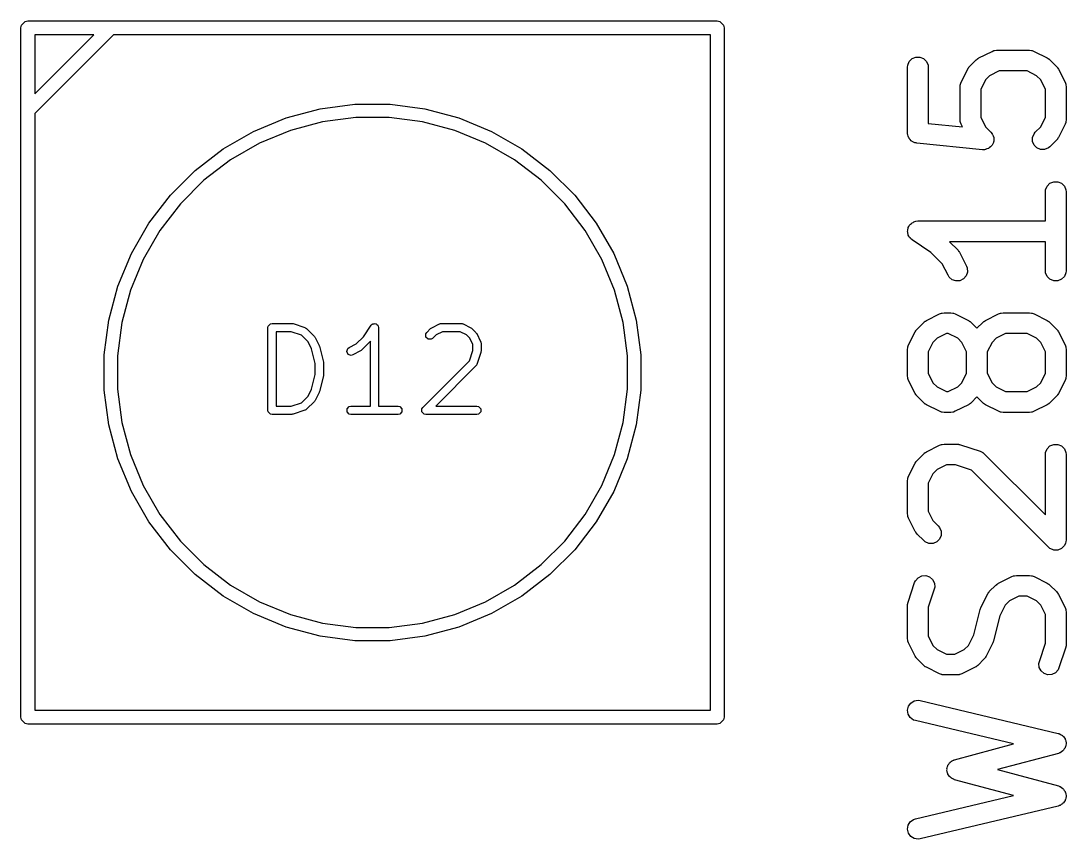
# Model space of a CAD drawing. Extents: x 4.17 to 6.89, y -6.18 to -1.34.
# Drawn here: x 6.435 to 6.7335, y -5.6451 to -5.4114 of the extents above; entities that cross this region are included whole.
import ezdxf

# ---------------------------------------------------------------- set-up
doc = ezdxf.new("R2010")
doc.units = 0
doc.header["$MEASUREMENT"] = 0
doc.layers.add('BLACK', color=7, linetype='CONTINUOUS')

msp = doc.modelspace()

# ---------------------------------------------------------------- linework, layer by layer
at = {"layer": 'BLACK', "linetype": 'CONTINUOUS'}
for p, q in [((6.43504, -5.41339), (6.43519, -5.41263)), ((6.43519, -5.41263), (6.43625, -5.41157)), ((6.43625, -5.41157), (6.43701, -5.41142)), ((6.43701, -5.41142), (6.63386, -5.41142)), ((6.63386, -5.41142), (6.63461, -5.41157)), ((6.63461, -5.41157), (6.63568, -5.41263)), ((6.63568, -5.41263), (6.63583, -5.41339)), ((6.43504, -5.61024), (6.43504, -5.41339)), ((6.46145, -5.41535), (6.43898, -5.43782)), ((6.43898, -5.41535), (6.43898, -5.43226)), ((6.43898, -5.43226), (6.45588, -5.41535)), ((6.45588, -5.41535), (6.43898, -5.41535)), ((6.63189, -5.41535), (6.46145, -5.41535)), ((6.63189, -5.60827), (6.63189, -5.41535)), ((6.63583, -5.41339), (6.63583, -5.61024)), ((6.68868, -5.42299), (6.68949, -5.42218)), ((6.68949, -5.42218), (6.69056, -5.42174)), ((6.69056, -5.42174), (6.69171, -5.42174)), ((6.69171, -5.42174), (6.69278, -5.42218)), ((6.69278, -5.42218), (6.69359, -5.42299)), ((6.70807, -5.4223), (6.70816, -5.42225)), ((6.70816, -5.42225), (6.70824, -5.42218)), ((6.70824, -5.42218), (6.70831, -5.42215)), ((6.70831, -5.42215), (6.70856, -5.42199)), ((6.70856, -5.42199), (6.71231, -5.42012)), ((6.71231, -5.42012), (6.71285, -5.41991)), ((6.71285, -5.41991), (6.71296, -5.4199)), ((6.71296, -5.4199), (6.71306, -5.41986)), ((6.71306, -5.41986), (6.71363, -5.41981)), ((6.71363, -5.41981), (6.72301, -5.41981)), ((6.72301, -5.41981), (6.72358, -5.41986)), ((6.72358, -5.41986), (6.72368, -5.4199)), ((6.72368, -5.4199), (6.72379, -5.41991)), ((6.72379, -5.41991), (6.72433, -5.42012)), ((6.72433, -5.42012), (6.72808, -5.42199)), ((6.72808, -5.42199), (6.72832, -5.42215)), ((6.72832, -5.42215), (6.7284, -5.42218)), ((6.7284, -5.42218), (6.72848, -5.42225)), ((6.72848, -5.42225), (6.72857, -5.4223)), ((6.68818, -5.42463), (6.68824, -5.42406)), ((6.68818, -5.44338), (6.68818, -5.42463)), ((6.68824, -5.42406), (6.68868, -5.42299)), ((6.69359, -5.42299), (6.69403, -5.42406)), ((6.69403, -5.42406), (6.69409, -5.42463)), ((6.69409, -5.42463), (6.69409, -5.44071)), ((6.70349, -5.42894), (6.70537, -5.42519)), ((6.70537, -5.42519), (6.70552, -5.42494)), ((6.70552, -5.42494), (6.70555, -5.42487)), ((6.70555, -5.42487), (6.70562, -5.42479)), ((6.70562, -5.42479), (6.70567, -5.4247)), ((6.70567, -5.4247), (6.70573, -5.42465)), ((6.70573, -5.42465), (6.70592, -5.42442)), ((6.70592, -5.42442), (6.70779, -5.42255)), ((6.70779, -5.42255), (6.70802, -5.42236)), ((6.70802, -5.42236), (6.70807, -5.4223)), ((6.72857, -5.4223), (6.72862, -5.42236)), ((6.72862, -5.42236), (6.72884, -5.42255)), ((6.72884, -5.42255), (6.73072, -5.42442)), ((6.73072, -5.42442), (6.7309, -5.42465)), ((6.7309, -5.42465), (6.73096, -5.4247)), ((6.73096, -5.4247), (6.73102, -5.42479)), ((6.73102, -5.42479), (6.73109, -5.42487)), ((6.73109, -5.42487), (6.73111, -5.42494)), ((6.73111, -5.42494), (6.73127, -5.42519)), ((6.73127, -5.42519), (6.73315, -5.42894)), ((6.71163, -5.42706), (6.71043, -5.42826)), ((6.71433, -5.42571), (6.71163, -5.42706)), ((6.72231, -5.42571), (6.71433, -5.42571)), ((6.72501, -5.42706), (6.72231, -5.42571)), ((6.7262, -5.42826), (6.72501, -5.42706)), ((6.70318, -5.43026), (6.70324, -5.42968)), ((6.70318, -5.43963), (6.70318, -5.43026)), ((6.70324, -5.42968), (6.70328, -5.42958)), ((6.70328, -5.42948), (6.70349, -5.42894)), ((6.70328, -5.42958), (6.70328, -5.42948)), ((6.71043, -5.42826), (6.70909, -5.43096)), ((6.70909, -5.43096), (6.70909, -5.43894)), ((6.72755, -5.43096), (6.7262, -5.42826)), ((6.72755, -5.43894), (6.72755, -5.43096)), ((6.73315, -5.42894), (6.73335, -5.42948)), ((6.73335, -5.42948), (6.73336, -5.42958)), ((6.73336, -5.42958), (6.7334, -5.42968)), ((6.7334, -5.42968), (6.73346, -5.43026)), ((6.73346, -5.43026), (6.73346, -5.43963)), ((6.51076, -5.43911), (6.52046, -5.43651)), ((6.52046, -5.43651), (6.53041, -5.4352)), ((6.53041, -5.4352), (6.54045, -5.4352)), ((6.54045, -5.4352), (6.55041, -5.43651)), ((6.55041, -5.43651), (6.56011, -5.43911)), ((6.43898, -5.43782), (6.43898, -5.60827)), ((6.50148, -5.44296), (6.51076, -5.43911)), ((6.53066, -5.43898), (6.52119, -5.44022)), ((6.54021, -5.43898), (6.53066, -5.43898)), ((6.54967, -5.44022), (6.54021, -5.43898)), ((6.56011, -5.43911), (6.56939, -5.44296)), ((6.70324, -5.44021), (6.70318, -5.43963)), ((6.70909, -5.43894), (6.71043, -5.44163)), ((6.7262, -5.44163), (6.72755, -5.43894)), ((6.73346, -5.43963), (6.7334, -5.44021)), ((6.49278, -5.44798), (6.50148, -5.44296)), ((6.51197, -5.44269), (6.50315, -5.44635)), ((6.52119, -5.44022), (6.51197, -5.44269)), ((6.5589, -5.44269), (6.54967, -5.44022)), ((6.56772, -5.44635), (6.5589, -5.44269)), ((6.56939, -5.44296), (6.57809, -5.44798)), ((6.69409, -5.44071), (6.70386, -5.44169)), ((6.70328, -5.44031), (6.70324, -5.44021)), ((6.70328, -5.44041), (6.70328, -5.44031)), ((6.70349, -5.44095), (6.70328, -5.44041)), ((6.70386, -5.44169), (6.70349, -5.44095)), ((6.71043, -5.44163), (6.71197, -5.44317)), ((6.72467, -5.44317), (6.7262, -5.44163)), ((6.73315, -5.44095), (6.73127, -5.4447)), ((6.73335, -5.44041), (6.73315, -5.44095)), ((6.73336, -5.44031), (6.73335, -5.44041)), ((6.7334, -5.44021), (6.73336, -5.44031)), ((6.6882, -5.4436), (6.68818, -5.44338)), ((6.6882, -5.44367), (6.6882, -5.4436)), ((6.68822, -5.44374), (6.6882, -5.44367)), ((6.68824, -5.44396), (6.68822, -5.44374)), ((6.6884, -5.44436), (6.68824, -5.44396)), ((6.68853, -5.44477), (6.6884, -5.44436)), ((6.68862, -5.44489), (6.68853, -5.44477)), ((6.68868, -5.44502), (6.68862, -5.44489)), ((6.68898, -5.44533), (6.68868, -5.44502)), ((6.68926, -5.44566), (6.68898, -5.44533)), ((6.68939, -5.44573), (6.68926, -5.44566)), ((6.68949, -5.44584), (6.68939, -5.44573)), ((6.68989, -5.446), (6.68949, -5.44584)), ((6.69027, -5.44621), (6.68989, -5.446)), ((6.71197, -5.44317), (6.71234, -5.44362)), ((6.71234, -5.44362), (6.71239, -5.44375)), ((6.71239, -5.44375), (6.71249, -5.44387)), ((6.71249, -5.44387), (6.71261, -5.44428)), ((6.71271, -5.44612), (6.7125, -5.4465)), ((6.71261, -5.44428), (6.71278, -5.44468)), ((6.71272, -5.44597), (6.71271, -5.44612)), ((6.71278, -5.44583), (6.71272, -5.44597)), ((6.71278, -5.44468), (6.71278, -5.44483)), ((6.71278, -5.44483), (6.71282, -5.44497)), ((6.71282, -5.44497), (6.71278, -5.4454)), ((6.71278, -5.4454), (6.71278, -5.44583)), ((6.72386, -5.44468), (6.7243, -5.44362)), ((6.72386, -5.44583), (6.72386, -5.44468)), ((6.7243, -5.4469), (6.72386, -5.44583)), ((6.7243, -5.44362), (6.72467, -5.44317)), ((6.73072, -5.44547), (6.72884, -5.44734)), ((6.7309, -5.44524), (6.73072, -5.44547)), ((6.73096, -5.44519), (6.7309, -5.44524)), ((6.73102, -5.4451), (6.73096, -5.44519)), ((6.73109, -5.44502), (6.73102, -5.4451)), ((6.73111, -5.44495), (6.73109, -5.44502)), ((6.73127, -5.4447), (6.73111, -5.44495)), ((6.48481, -5.45409), (6.49278, -5.44798)), ((6.50315, -5.44635), (6.49488, -5.45112)), ((6.57598, -5.45112), (6.56772, -5.44635)), ((6.57809, -5.44798), (6.58605, -5.45409)), ((6.69049, -5.44625), (6.69027, -5.44621)), ((6.69056, -5.44628), (6.69049, -5.44625)), ((6.69063, -5.44628), (6.69056, -5.44628)), ((6.69084, -5.44632), (6.69063, -5.44628)), ((6.70959, -5.44819), (6.69084, -5.44632)), ((6.71017, -5.4482), (6.70959, -5.44819)), ((6.71031, -5.44815), (6.71017, -5.4482)), ((6.71046, -5.44815), (6.71031, -5.44815)), ((6.71086, -5.44799), (6.71046, -5.44815)), ((6.71127, -5.44786), (6.71086, -5.44799)), ((6.71139, -5.44777), (6.71127, -5.44786)), ((6.71152, -5.44771), (6.71139, -5.44777)), ((6.71183, -5.44741), (6.71152, -5.44771)), ((6.71216, -5.44713), (6.71183, -5.44741)), ((6.71223, -5.447), (6.71216, -5.44713)), ((6.71234, -5.4469), (6.71223, -5.447)), ((6.7125, -5.4465), (6.71234, -5.4469)), ((6.72511, -5.44771), (6.7243, -5.4469)), ((6.72618, -5.44815), (6.72511, -5.44771)), ((6.72733, -5.44815), (6.72618, -5.44815)), ((6.7284, -5.44771), (6.72733, -5.44815)), ((6.72884, -5.44734), (6.7284, -5.44771)), ((6.49488, -5.45112), (6.48731, -5.45693)), ((6.58356, -5.45693), (6.57598, -5.45112)), ((6.47771, -5.46119), (6.48481, -5.45409)), ((6.58605, -5.45409), (6.59315, -5.46119)), ((6.48731, -5.45693), (6.48056, -5.46368)), ((6.59031, -5.46368), (6.58356, -5.45693)), ((6.72805, -5.45861), (6.72886, -5.4578)), ((6.72886, -5.4578), (6.72993, -5.45736)), ((6.72993, -5.45736), (6.73108, -5.45736)), ((6.73108, -5.45736), (6.73215, -5.4578)), ((6.73215, -5.4578), (6.73296, -5.45861)), ((6.72755, -5.46025), (6.72761, -5.45968)), ((6.72755, -5.46855), (6.72755, -5.46025)), ((6.72761, -5.45968), (6.72805, -5.45861)), ((6.73296, -5.45861), (6.7334, -5.45968)), ((6.7334, -5.45968), (6.73346, -5.46025)), ((6.73346, -5.46025), (6.73346, -5.48275)), ((6.4716, -5.46916), (6.47771, -5.46119)), ((6.48056, -5.46368), (6.47474, -5.47126)), ((6.59612, -5.47126), (6.59031, -5.46368)), ((6.59315, -5.46119), (6.59927, -5.46916)), ((6.46658, -5.47786), (6.4716, -5.46916)), ((6.59927, -5.46916), (6.60429, -5.47786)), ((6.68857, -5.47013), (6.68868, -5.46986)), ((6.68868, -5.46986), (6.68888, -5.46966)), ((6.68888, -5.46966), (6.68904, -5.46942)), ((6.68904, -5.46942), (6.68929, -5.46926)), ((6.68929, -5.46926), (6.68949, -5.46905)), ((6.68949, -5.46905), (6.68976, -5.46894)), ((6.68976, -5.46894), (6.69, -5.46878)), ((6.69, -5.46878), (6.69029, -5.46872)), ((6.69029, -5.46872), (6.69056, -5.46861)), ((6.69056, -5.46861), (6.69113, -5.46855)), ((6.69113, -5.46855), (6.69113, -5.46855)), ((6.69113, -5.46855), (6.69113, -5.46855)), ((6.69113, -5.46855), (6.69113, -5.46855)), ((6.69113, -5.46855), (6.72755, -5.46855)), ((6.47474, -5.47126), (6.46997, -5.47953)), ((6.6009, -5.47953), (6.59612, -5.47126)), ((6.68818, -5.47151), (6.68824, -5.47122)), ((6.68824, -5.47179), (6.68818, -5.47151)), ((6.68824, -5.47093), (6.68835, -5.47066)), ((6.68824, -5.47122), (6.68824, -5.47093)), ((6.68824, -5.47208), (6.68824, -5.47179)), ((6.68835, -5.47235), (6.68824, -5.47208)), ((6.68835, -5.47066), (6.68841, -5.47038)), ((6.68841, -5.47264), (6.68835, -5.47235)), ((6.68841, -5.47038), (6.68857, -5.47013)), ((6.68857, -5.47288), (6.68841, -5.47264)), ((6.68868, -5.47314), (6.68857, -5.47288)), ((6.68889, -5.47335), (6.68868, -5.47314)), ((6.68905, -5.47359), (6.68889, -5.47335)), ((6.68949, -5.47396), (6.68905, -5.47359)), ((6.6895, -5.47396), (6.68949, -5.47396)), ((6.68949, -5.47396), (6.68949, -5.47396)), ((6.68949, -5.47396), (6.68949, -5.47396)), ((6.69488, -5.47755), (6.6895, -5.47396)), ((6.72755, -5.47446), (6.70014, -5.47446)), ((6.70014, -5.47446), (6.7026, -5.47691)), ((6.72755, -5.48275), (6.72755, -5.47446)), ((6.46274, -5.48713), (6.46658, -5.47786)), ((6.60429, -5.47786), (6.60813, -5.48713)), ((6.69808, -5.48075), (6.69488, -5.47755)), ((6.7026, -5.47691), (6.70278, -5.47714)), ((6.70278, -5.47714), (6.70284, -5.47719)), ((6.70284, -5.47719), (6.7029, -5.47728)), ((6.7029, -5.47728), (6.70296, -5.47736)), ((6.70296, -5.47736), (6.70299, -5.47743)), ((6.70299, -5.47743), (6.70315, -5.47768)), ((6.70315, -5.47768), (6.70502, -5.48143)), ((6.46997, -5.47953), (6.46632, -5.48835)), ((6.60455, -5.48835), (6.6009, -5.47953)), ((6.69974, -5.48407), (6.69808, -5.48075)), ((6.70502, -5.48143), (6.70523, -5.48197)), ((6.70005, -5.48456), (6.69974, -5.48407)), ((6.70092, -5.48532), (6.70005, -5.48456)), ((6.70495, -5.48421), (6.70419, -5.48508)), ((6.70531, -5.48312), (6.70495, -5.48421)), ((6.70523, -5.48197), (6.70531, -5.48312)), ((6.72761, -5.48333), (6.72755, -5.48275)), ((6.72805, -5.48439), (6.72761, -5.48333)), ((6.72886, -5.48521), (6.72805, -5.48439)), ((6.73296, -5.48439), (6.73215, -5.48521)), ((6.7334, -5.48333), (6.73296, -5.48439)), ((6.73346, -5.48275), (6.7334, -5.48333)), ((6.46014, -5.49683), (6.46274, -5.48713)), ((6.60813, -5.48713), (6.61073, -5.49683)), ((6.70201, -5.48568), (6.70092, -5.48532)), ((6.70316, -5.4856), (6.70201, -5.48568)), ((6.70419, -5.48508), (6.70316, -5.4856)), ((6.72993, -5.48565), (6.72886, -5.48521)), ((6.73108, -5.48565), (6.72993, -5.48565)), ((6.73215, -5.48521), (6.73108, -5.48565)), ((6.46632, -5.48835), (6.46384, -5.49757)), ((6.60702, -5.49757), (6.60455, -5.48835)), ((6.45883, -5.50679), (6.46014, -5.49683)), ((6.61073, -5.49683), (6.61204, -5.50679)), ((6.69356, -5.49698), (6.69731, -5.49511)), ((6.69731, -5.49511), (6.69785, -5.4949)), ((6.69785, -5.4949), (6.69796, -5.49489)), ((6.69796, -5.49489), (6.69806, -5.49485)), ((6.69806, -5.49485), (6.69863, -5.4948)), ((6.69863, -5.4948), (6.70051, -5.4948)), ((6.70051, -5.4948), (6.70108, -5.49485)), ((6.70108, -5.49485), (6.70118, -5.49489)), ((6.70118, -5.49489), (6.70129, -5.4949)), ((6.70129, -5.4949), (6.70183, -5.49511)), ((6.70183, -5.49511), (6.70558, -5.49698)), ((6.71044, -5.49698), (6.71419, -5.49511)), ((6.71419, -5.49511), (6.71473, -5.4949)), ((6.71473, -5.4949), (6.71483, -5.49489)), ((6.71483, -5.49489), (6.71493, -5.49485)), ((6.71493, -5.49485), (6.71551, -5.4948)), ((6.71551, -5.4948), (6.72301, -5.4948)), ((6.72301, -5.4948), (6.72358, -5.49485)), ((6.72358, -5.49485), (6.72368, -5.49489)), ((6.72368, -5.49489), (6.72379, -5.4949)), ((6.72379, -5.4949), (6.72433, -5.49511)), ((6.72433, -5.49511), (6.72808, -5.49698)), ((6.46384, -5.49757), (6.4626, -5.50704)), ((6.50557, -5.49899), (6.50566, -5.49854)), ((6.50557, -5.52262), (6.50557, -5.49899)), ((6.50566, -5.49854), (6.5063, -5.4979)), ((6.5063, -5.4979), (6.50675, -5.49781)), ((6.50675, -5.49781), (6.51237, -5.49781)), ((6.51237, -5.49781), (6.51256, -5.49785)), ((6.51256, -5.49785), (6.51275, -5.49787)), ((6.51275, -5.49787), (6.51612, -5.499)), ((6.51612, -5.499), (6.51617, -5.49903)), ((6.51617, -5.49903), (6.5162, -5.49903)), ((6.5162, -5.49903), (6.51636, -5.49913)), ((6.51636, -5.49913), (6.51652, -5.49923)), ((6.51652, -5.49923), (6.51653, -5.49925)), ((6.51653, -5.49925), (6.51658, -5.49928)), ((6.51658, -5.49928), (6.51883, -5.50153)), ((6.53283, -5.50162), (6.53501, -5.49834)), ((6.53501, -5.49834), (6.53534, -5.49801)), ((6.53534, -5.49801), (6.53546, -5.49799)), ((6.53546, -5.49799), (6.53554, -5.4979)), ((6.53554, -5.4979), (6.53589, -5.4979)), ((6.53589, -5.4979), (6.53622, -5.49784)), ((6.53622, -5.49784), (6.53633, -5.4979)), ((6.53633, -5.4979), (6.53645, -5.4979)), ((6.53645, -5.4979), (6.53669, -5.49815)), ((6.53669, -5.49815), (6.53698, -5.49834)), ((6.53698, -5.49834), (6.537, -5.49846)), ((6.537, -5.49846), (6.53709, -5.49854)), ((6.53709, -5.49854), (6.53718, -5.49899)), ((6.53718, -5.49899), (6.53718, -5.52144)), ((6.55091, -5.50041), (6.55203, -5.49928)), ((6.55203, -5.49928), (6.55219, -5.49918)), ((6.55219, -5.49918), (6.55234, -5.49906)), ((6.55234, -5.49906), (6.55459, -5.49794)), ((6.55459, -5.49794), (6.55465, -5.49792)), ((6.55465, -5.49792), (6.55467, -5.4979)), ((6.55467, -5.4979), (6.55485, -5.49787)), ((6.55485, -5.49787), (6.55503, -5.49782)), ((6.55503, -5.49782), (6.55506, -5.49782)), ((6.55506, -5.49782), (6.55512, -5.49781)), ((6.55512, -5.49781), (6.56074, -5.49781)), ((6.56074, -5.49781), (6.5608, -5.49782)), ((6.5608, -5.49782), (6.56083, -5.49782)), ((6.56083, -5.49782), (6.56101, -5.49787)), ((6.56101, -5.49787), (6.56119, -5.4979)), ((6.56119, -5.4979), (6.56121, -5.49792)), ((6.56121, -5.49792), (6.56127, -5.49794)), ((6.56127, -5.49794), (6.56352, -5.49906)), ((6.56352, -5.49906), (6.56367, -5.49918)), ((6.56367, -5.49918), (6.56383, -5.49928)), ((6.56383, -5.49928), (6.56495, -5.50041)), ((6.60827, -5.50704), (6.60702, -5.49757)), ((6.69055, -5.49986), (6.69062, -5.49978)), ((6.69062, -5.49978), (6.69068, -5.49969)), ((6.69068, -5.49969), (6.69074, -5.49964)), ((6.69074, -5.49964), (6.69092, -5.49941)), ((6.69092, -5.49941), (6.6928, -5.49754)), ((6.6928, -5.49754), (6.69302, -5.49735)), ((6.69302, -5.49735), (6.69307, -5.49729)), ((6.69307, -5.49729), (6.69316, -5.49724)), ((6.69316, -5.49724), (6.69324, -5.49717)), ((6.69324, -5.49717), (6.69332, -5.49714)), ((6.69332, -5.49714), (6.69356, -5.49698)), ((6.70558, -5.49698), (6.70583, -5.49714)), ((6.70583, -5.49714), (6.7059, -5.49717)), ((6.7059, -5.49717), (6.70598, -5.49724)), ((6.70598, -5.49724), (6.70607, -5.49729)), ((6.70607, -5.49729), (6.70612, -5.49735)), ((6.70612, -5.49735), (6.70635, -5.49754)), ((6.70635, -5.49754), (6.70801, -5.4992)), ((6.70801, -5.4992), (6.70967, -5.49754)), ((6.70967, -5.49754), (6.7099, -5.49735)), ((6.7099, -5.49735), (6.70995, -5.49729)), ((6.70995, -5.49729), (6.71004, -5.49724)), ((6.71004, -5.49724), (6.71012, -5.49717)), ((6.71012, -5.49717), (6.71019, -5.49714)), ((6.71019, -5.49714), (6.71044, -5.49698)), ((6.72808, -5.49698), (6.72832, -5.49714)), ((6.72832, -5.49714), (6.7284, -5.49717)), ((6.7284, -5.49717), (6.72848, -5.49724)), ((6.72848, -5.49724), (6.72857, -5.49729)), ((6.72857, -5.49729), (6.72862, -5.49735)), ((6.72862, -5.49735), (6.72884, -5.49754)), ((6.72884, -5.49754), (6.73072, -5.49941)), ((6.73072, -5.49941), (6.7309, -5.49964)), ((6.7309, -5.49964), (6.73096, -5.49969)), ((6.73096, -5.49969), (6.73102, -5.49978)), ((6.73102, -5.49978), (6.73109, -5.49986)), ((6.51218, -5.50018), (6.50793, -5.50018)), ((6.50793, -5.50018), (6.50793, -5.52144)), ((6.51511, -5.50115), (6.51218, -5.50018)), ((6.51703, -5.50307), (6.51511, -5.50115)), ((6.51883, -5.50153), (6.51894, -5.50169)), ((6.51894, -5.50169), (6.51905, -5.50184)), ((6.51905, -5.50184), (6.52018, -5.50409)), ((6.5308, -5.50365), (6.53283, -5.50162)), ((6.55065, -5.50079), (6.55091, -5.50041)), ((6.55065, -5.5017), (6.55065, -5.50079)), ((6.55129, -5.50234), (6.55065, -5.5017)), ((6.5522, -5.50234), (6.55129, -5.50234)), ((6.55258, -5.50208), (6.5522, -5.50234)), ((6.55357, -5.50109), (6.55258, -5.50208)), ((6.5554, -5.50018), (6.55357, -5.50109)), ((6.56046, -5.50018), (6.5554, -5.50018)), ((6.56229, -5.50109), (6.56046, -5.50018)), ((6.56315, -5.50194), (6.56229, -5.50109)), ((6.56406, -5.50377), (6.56315, -5.50194)), ((6.56495, -5.50041), (6.56506, -5.50057)), ((6.56506, -5.50057), (6.56517, -5.50072)), ((6.56517, -5.50072), (6.5663, -5.50297)), ((6.68849, -5.50393), (6.69037, -5.50018)), ((6.69037, -5.50018), (6.69052, -5.49993)), ((6.69052, -5.49993), (6.69055, -5.49986)), ((6.69663, -5.50205), (6.69544, -5.50325)), ((6.69933, -5.5007), (6.69663, -5.50205)), ((6.69981, -5.5007), (6.69933, -5.5007)), ((6.70251, -5.50205), (6.69981, -5.5007)), ((6.70371, -5.50325), (6.70251, -5.50205)), ((6.71351, -5.50205), (6.71231, -5.50325)), ((6.7162, -5.5007), (6.71351, -5.50205)), ((6.72231, -5.5007), (6.7162, -5.5007)), ((6.72501, -5.50205), (6.72231, -5.5007)), ((6.7262, -5.50325), (6.72501, -5.50205)), ((6.73109, -5.49986), (6.73111, -5.49993)), ((6.73111, -5.49993), (6.73127, -5.50018)), ((6.73127, -5.50018), (6.73315, -5.50393)), ((6.51801, -5.50503), (6.51703, -5.50307)), ((6.51907, -5.50926), (6.51801, -5.50503)), ((6.52018, -5.50409), (6.52021, -5.50422)), ((6.52021, -5.50422), (6.52027, -5.50433)), ((6.52027, -5.50433), (6.52139, -5.50883)), ((6.52807, -5.50583), (6.52835, -5.50497)), ((6.52835, -5.50497), (6.52872, -5.50469)), ((6.52872, -5.50469), (6.5308, -5.50365)), ((6.53202, -5.50567), (6.52977, -5.5068)), ((6.53217, -5.50556), (6.53202, -5.50567)), ((6.53233, -5.50545), (6.53217, -5.50556)), ((6.53458, -5.5032), (6.53233, -5.50545)), ((6.53465, -5.50311), (6.53458, -5.5032)), ((6.53473, -5.50302), (6.53465, -5.50311)), ((6.53481, -5.50289), (6.53473, -5.50302)), ((6.53481, -5.52144), (6.53481, -5.50289)), ((6.56308, -5.50848), (6.56406, -5.50555)), ((6.56406, -5.50555), (6.56406, -5.50377)), ((6.5663, -5.50297), (6.56631, -5.50302)), ((6.56631, -5.50302), (6.56633, -5.50304)), ((6.56633, -5.50304), (6.56637, -5.50323)), ((6.56637, -5.50323), (6.56642, -5.50341)), ((6.56642, -5.50574), (6.56639, -5.50593)), ((6.56642, -5.50341), (6.56641, -5.50344)), ((6.56641, -5.50344), (6.56642, -5.50349)), ((6.56642, -5.50349), (6.56642, -5.50574)), ((6.68818, -5.50525), (6.68824, -5.50467)), ((6.68818, -5.51275), (6.68818, -5.50525)), ((6.68824, -5.50467), (6.68828, -5.50458)), ((6.68828, -5.50458), (6.68829, -5.50447)), ((6.68829, -5.50447), (6.68849, -5.50393)), ((6.69544, -5.50325), (6.69409, -5.50595)), ((6.70505, -5.50595), (6.70371, -5.50325)), ((6.71231, -5.50325), (6.71096, -5.50595)), ((6.72755, -5.50595), (6.7262, -5.50325)), ((6.73315, -5.50393), (6.73335, -5.50447)), ((6.73335, -5.50447), (6.73336, -5.50458)), ((6.73336, -5.50458), (6.7334, -5.50467)), ((6.7334, -5.50467), (6.73346, -5.50525)), ((6.73346, -5.50525), (6.73346, -5.51275)), ((6.45883, -5.50704), (6.45883, -5.50679)), ((6.45883, -5.51683), (6.45883, -5.50704)), ((6.4626, -5.50704), (6.4626, -5.51658)), ((6.52847, -5.50664), (6.52807, -5.50583)), ((6.52933, -5.50692), (6.52847, -5.50664)), ((6.52977, -5.5068), (6.52933, -5.50692)), ((6.54978, -5.52178), (6.56308, -5.50848)), ((6.56636, -5.50612), (6.56524, -5.50949)), ((6.56639, -5.50593), (6.56636, -5.50612)), ((6.60827, -5.51658), (6.60827, -5.50704)), ((6.61204, -5.50679), (6.61204, -5.51683)), ((6.69409, -5.50595), (6.69409, -5.51205)), ((6.70505, -5.51205), (6.70505, -5.50595)), ((6.71096, -5.50595), (6.71096, -5.51205)), ((6.72755, -5.51205), (6.72755, -5.50595)), ((6.51907, -5.51235), (6.51907, -5.50926)), ((6.52139, -5.50883), (6.5214, -5.50898)), ((6.5214, -5.50898), (6.52143, -5.50912)), ((6.52143, -5.50912), (6.52143, -5.51249)), ((6.56495, -5.50995), (6.55347, -5.52144)), ((6.56498, -5.5099), (6.56495, -5.50995)), ((6.56501, -5.50989), (6.56498, -5.5099)), ((6.5651, -5.50973), (6.56501, -5.50989)), ((6.56521, -5.50957), (6.5651, -5.50973)), ((6.56524, -5.50949), (6.56521, -5.50954)), ((6.56521, -5.50954), (6.56521, -5.50957)), ((6.51801, -5.51658), (6.51907, -5.51235)), ((6.52139, -5.51278), (6.52027, -5.51728)), ((6.5214, -5.51263), (6.52139, -5.51278)), ((6.52143, -5.51249), (6.5214, -5.51263)), ((6.68824, -5.51332), (6.68818, -5.51275)), ((6.68828, -5.51342), (6.68824, -5.51332)), ((6.68829, -5.51353), (6.68828, -5.51342)), ((6.68849, -5.51407), (6.68829, -5.51353)), ((6.69037, -5.51782), (6.68849, -5.51407)), ((6.69409, -5.51205), (6.69544, -5.51475)), ((6.69544, -5.51475), (6.69663, -5.51595)), ((6.70251, -5.51595), (6.70371, -5.51475)), ((6.70371, -5.51475), (6.70505, -5.51205)), ((6.71096, -5.51205), (6.71231, -5.51475)), ((6.71231, -5.51475), (6.71351, -5.51595)), ((6.72501, -5.51595), (6.7262, -5.51475)), ((6.7262, -5.51475), (6.72755, -5.51205)), ((6.73315, -5.51407), (6.73127, -5.51782)), ((6.73335, -5.51353), (6.73315, -5.51407)), ((6.73336, -5.51342), (6.73335, -5.51353)), ((6.7334, -5.51332), (6.73336, -5.51342)), ((6.73346, -5.51275), (6.7334, -5.51332)), ((6.46014, -5.52679), (6.45883, -5.51683)), ((6.4626, -5.51658), (6.46384, -5.52605)), ((6.51703, -5.51854), (6.51801, -5.51658)), ((6.52018, -5.51752), (6.51905, -5.51977)), ((6.52021, -5.5174), (6.52018, -5.51752)), ((6.52027, -5.51728), (6.52021, -5.5174)), ((6.60702, -5.52605), (6.60827, -5.51658)), ((6.61204, -5.51683), (6.61073, -5.52679)), ((6.69663, -5.51595), (6.69933, -5.51729)), ((6.69933, -5.51729), (6.69981, -5.51729)), ((6.69981, -5.51729), (6.70251, -5.51595)), ((6.71351, -5.51595), (6.7162, -5.51729)), ((6.7162, -5.51729), (6.72231, -5.51729)), ((6.72231, -5.51729), (6.72501, -5.51595)), ((6.51218, -5.52144), (6.51511, -5.52046)), ((6.51511, -5.52046), (6.51703, -5.51854)), ((6.51883, -5.52008), (6.51658, -5.52233)), ((6.51894, -5.51992), (6.51883, -5.52008)), ((6.51905, -5.51977), (6.51894, -5.51992)), ((6.69052, -5.51807), (6.69037, -5.51782)), ((6.69055, -5.51814), (6.69052, -5.51807)), ((6.69062, -5.51822), (6.69055, -5.51814)), ((6.69068, -5.51831), (6.69062, -5.51822)), ((6.69074, -5.51836), (6.69068, -5.51831)), ((6.69092, -5.51859), (6.69074, -5.51836)), ((6.6928, -5.52046), (6.69092, -5.51859)), ((6.69302, -5.52065), (6.6928, -5.52046)), ((6.69307, -5.52071), (6.69302, -5.52065)), ((6.69316, -5.52076), (6.69307, -5.52071)), ((6.70607, -5.52071), (6.70598, -5.52076)), ((6.70612, -5.52065), (6.70607, -5.52071)), ((6.70635, -5.52046), (6.70612, -5.52065)), ((6.70801, -5.5188), (6.70635, -5.52046)), ((6.70967, -5.52046), (6.70801, -5.5188)), ((6.7099, -5.52065), (6.70967, -5.52046)), ((6.70995, -5.52071), (6.7099, -5.52065)), ((6.71004, -5.52076), (6.70995, -5.52071)), ((6.72857, -5.52071), (6.72848, -5.52076)), ((6.72862, -5.52065), (6.72857, -5.52071)), ((6.72884, -5.52046), (6.72862, -5.52065)), ((6.73072, -5.51859), (6.72884, -5.52046)), ((6.7309, -5.51836), (6.73072, -5.51859)), ((6.73096, -5.51831), (6.7309, -5.51836)), ((6.73102, -5.51822), (6.73096, -5.51831)), ((6.73109, -5.51814), (6.73102, -5.51822)), ((6.73111, -5.51807), (6.73109, -5.51814)), ((6.73127, -5.51782), (6.73111, -5.51807)), ((6.50566, -5.52307), (6.50557, -5.52262)), ((6.5063, -5.52371), (6.50566, -5.52307)), ((6.50566, -5.52307), (6.50566, -5.52307)), ((6.50675, -5.5238), (6.5063, -5.52371)), ((6.50793, -5.52144), (6.51218, -5.52144)), ((6.51612, -5.52261), (6.51275, -5.52374)), ((6.51617, -5.52258), (6.51612, -5.52261)), ((6.5162, -5.52258), (6.51617, -5.52258)), ((6.51636, -5.52248), (6.5162, -5.52258)), ((6.51652, -5.52238), (6.51636, -5.52248)), ((6.51653, -5.52236), (6.51652, -5.52238)), ((6.51658, -5.52233), (6.51653, -5.52236)), ((6.52816, -5.52216), (6.52879, -5.52152)), ((6.52816, -5.52307), (6.52816, -5.52216)), ((6.52879, -5.52371), (6.52816, -5.52307)), ((6.52879, -5.52152), (6.52925, -5.52144)), ((6.52925, -5.5238), (6.52879, -5.52371)), ((6.52925, -5.52144), (6.53481, -5.52144)), ((6.53718, -5.52144), (6.54274, -5.52144)), ((6.54274, -5.52144), (6.5432, -5.52152)), ((6.5432, -5.52371), (6.54274, -5.5238)), ((6.5432, -5.52152), (6.54384, -5.52216)), ((6.54384, -5.52307), (6.5432, -5.52371)), ((6.54384, -5.52216), (6.54384, -5.52307)), ((6.54953, -5.52216), (6.54978, -5.52178)), ((6.54953, -5.52307), (6.54953, -5.52216)), ((6.54953, -5.52216), (6.54953, -5.52216)), ((6.55017, -5.52371), (6.54953, -5.52307)), ((6.55062, -5.5238), (6.55017, -5.52371)), ((6.55347, -5.52144), (6.56524, -5.52144)), ((6.56524, -5.52144), (6.56569, -5.52152)), ((6.56569, -5.52371), (6.56524, -5.5238)), ((6.56569, -5.52152), (6.56633, -5.52216)), ((6.56633, -5.52307), (6.56569, -5.52371)), ((6.56633, -5.52216), (6.56633, -5.52307)), ((6.69324, -5.52083), (6.69316, -5.52076)), ((6.69332, -5.52086), (6.69324, -5.52083)), ((6.69356, -5.52101), (6.69332, -5.52086)), ((6.69731, -5.52289), (6.69356, -5.52101)), ((6.69785, -5.5231), (6.69731, -5.52289)), ((6.69796, -5.5231), (6.69785, -5.5231)), ((6.69806, -5.52314), (6.69796, -5.5231)), ((6.69863, -5.5232), (6.69806, -5.52314)), ((6.70051, -5.5232), (6.69863, -5.5232)), ((6.70108, -5.52314), (6.70051, -5.5232)), ((6.70118, -5.5231), (6.70108, -5.52314)), ((6.70129, -5.5231), (6.70118, -5.5231)), ((6.70183, -5.52289), (6.70129, -5.5231)), ((6.70558, -5.52101), (6.70183, -5.52289)), ((6.70583, -5.52086), (6.70558, -5.52101)), ((6.7059, -5.52083), (6.70583, -5.52086)), ((6.70598, -5.52076), (6.7059, -5.52083)), ((6.71012, -5.52083), (6.71004, -5.52076)), ((6.71019, -5.52086), (6.71012, -5.52083)), ((6.71044, -5.52101), (6.71019, -5.52086)), ((6.71419, -5.52289), (6.71044, -5.52101)), ((6.71473, -5.5231), (6.71419, -5.52289)), ((6.71483, -5.5231), (6.71473, -5.5231)), ((6.71493, -5.52314), (6.71483, -5.5231)), ((6.71551, -5.5232), (6.71493, -5.52314)), ((6.72301, -5.5232), (6.71551, -5.5232)), ((6.72358, -5.52314), (6.72301, -5.5232)), ((6.72368, -5.5231), (6.72358, -5.52314)), ((6.72379, -5.5231), (6.72368, -5.5231)), ((6.72433, -5.52289), (6.72379, -5.5231)), ((6.72808, -5.52101), (6.72433, -5.52289)), ((6.72832, -5.52086), (6.72808, -5.52101)), ((6.7284, -5.52083), (6.72832, -5.52086)), ((6.72848, -5.52076), (6.7284, -5.52083)), ((6.46384, -5.52605), (6.46632, -5.53527)), ((6.51237, -5.5238), (6.50675, -5.5238)), ((6.51256, -5.52376), (6.51237, -5.5238)), ((6.51275, -5.52374), (6.51256, -5.52376)), ((6.54274, -5.5238), (6.52925, -5.5238)), ((6.56524, -5.5238), (6.55062, -5.5238)), ((6.60455, -5.53527), (6.60702, -5.52605)), ((6.46274, -5.53649), (6.46014, -5.52679)), ((6.61073, -5.52679), (6.60813, -5.53649)), ((6.69356, -5.53448), (6.69731, -5.5326)), ((6.69731, -5.5326), (6.69785, -5.5324)), ((6.69785, -5.5324), (6.69796, -5.53239)), ((6.69796, -5.53239), (6.69806, -5.53235)), ((6.69806, -5.53235), (6.69863, -5.53229)), ((6.69863, -5.53229), (6.70238, -5.53229)), ((6.70238, -5.53229), (6.70267, -5.53232)), ((6.70267, -5.53232), (6.70275, -5.53232)), ((6.70275, -5.53232), (6.70285, -5.53234)), ((6.70285, -5.53234), (6.70296, -5.53235)), ((6.70296, -5.53235), (6.70303, -5.53238)), ((6.70303, -5.53238), (6.70332, -5.53244)), ((6.70332, -5.53244), (6.70894, -5.53432)), ((6.72886, -5.53279), (6.72993, -5.53235)), ((6.72993, -5.53235), (6.73108, -5.53235)), ((6.73108, -5.53235), (6.73215, -5.53279)), ((6.46632, -5.53527), (6.46997, -5.54409)), ((6.6009, -5.54409), (6.60455, -5.53527)), ((6.69092, -5.53691), (6.6928, -5.53503)), ((6.6928, -5.53503), (6.69302, -5.53485)), ((6.69302, -5.53485), (6.69307, -5.53479)), ((6.69307, -5.53479), (6.69316, -5.53473)), ((6.69316, -5.53473), (6.69324, -5.53467)), ((6.69324, -5.53467), (6.69332, -5.53464)), ((6.69332, -5.53464), (6.69356, -5.53448)), ((6.70894, -5.53432), (6.70947, -5.53456)), ((6.70947, -5.53456), (6.70955, -5.53462)), ((6.70955, -5.53462), (6.70965, -5.53467)), ((6.70965, -5.53467), (6.7101, -5.53503)), ((6.7101, -5.53503), (6.72755, -5.55249)), ((6.72755, -5.53525), (6.72761, -5.53467)), ((6.72755, -5.55249), (6.72755, -5.53525)), ((6.72761, -5.53467), (6.72805, -5.53361)), ((6.72805, -5.53361), (6.72886, -5.53279)), ((6.73215, -5.53279), (6.73296, -5.53361)), ((6.73296, -5.53361), (6.7334, -5.53467)), ((6.7334, -5.53467), (6.73346, -5.53525)), ((6.73346, -5.53525), (6.73346, -5.55962)), ((6.46658, -5.54577), (6.46274, -5.53649)), ((6.60813, -5.53649), (6.60429, -5.54577)), ((6.68849, -5.54142), (6.69037, -5.53767)), ((6.69037, -5.53767), (6.69052, -5.53743)), ((6.69052, -5.53743), (6.69055, -5.53735)), ((6.69055, -5.53735), (6.69062, -5.53727)), ((6.69062, -5.53727), (6.69068, -5.53718)), ((6.69068, -5.53718), (6.69074, -5.53713)), ((6.69074, -5.53713), (6.69092, -5.53691)), ((6.69933, -5.5382), (6.69663, -5.53955)), ((6.7019, -5.5382), (6.69933, -5.5382)), ((6.70641, -5.5397), (6.7019, -5.5382)), ((6.68829, -5.54196), (6.68849, -5.54142)), ((6.69544, -5.54074), (6.69409, -5.54344)), ((6.69663, -5.53955), (6.69544, -5.54074)), ((6.72842, -5.56171), (6.70641, -5.5397)), ((6.46997, -5.54409), (6.47474, -5.55236)), ((6.59612, -5.55236), (6.6009, -5.54409)), ((6.68818, -5.54274), (6.68824, -5.54217)), ((6.68818, -5.55212), (6.68818, -5.54274)), ((6.68824, -5.54217), (6.68828, -5.54207)), ((6.68828, -5.54207), (6.68829, -5.54196)), ((6.69409, -5.54344), (6.69409, -5.55142)), ((6.4716, -5.55446), (6.46658, -5.54577)), ((6.60429, -5.54577), (6.59927, -5.55446)), ((6.47474, -5.55236), (6.48056, -5.55994)), ((6.59031, -5.55994), (6.59612, -5.55236)), ((6.68824, -5.55269), (6.68818, -5.55212)), ((6.68828, -5.55279), (6.68824, -5.55269)), ((6.68829, -5.5529), (6.68828, -5.55279)), ((6.68849, -5.55344), (6.68829, -5.5529)), ((6.69037, -5.55719), (6.68849, -5.55344)), ((6.69409, -5.55142), (6.69544, -5.55412)), ((6.47771, -5.56243), (6.4716, -5.55446)), ((6.59927, -5.55446), (6.59315, -5.56243)), ((6.69544, -5.55412), (6.69697, -5.55565)), ((6.69697, -5.55565), (6.69734, -5.5561)), ((6.69734, -5.5561), (6.69778, -5.55717)), ((6.69052, -5.55744), (6.69037, -5.55719)), ((6.69055, -5.55751), (6.69052, -5.55744)), ((6.69062, -5.55759), (6.69055, -5.55751)), ((6.69068, -5.55768), (6.69062, -5.55759)), ((6.69074, -5.55773), (6.69068, -5.55768)), ((6.69092, -5.55796), (6.69074, -5.55773)), ((6.6928, -5.55983), (6.69092, -5.55796)), ((6.69734, -5.55938), (6.69652, -5.5602)), ((6.69778, -5.55832), (6.69734, -5.55938)), ((6.69778, -5.55717), (6.69778, -5.55832)), ((6.48481, -5.56953), (6.47771, -5.56243)), ((6.48056, -5.55994), (6.48731, -5.56669)), ((6.58356, -5.56669), (6.59031, -5.55994)), ((6.59315, -5.56243), (6.58605, -5.56953)), ((6.69324, -5.5602), (6.6928, -5.55983)), ((6.69431, -5.56064), (6.69324, -5.5602)), ((6.69546, -5.56064), (6.69431, -5.56064)), ((6.69652, -5.5602), (6.69546, -5.56064)), ((6.72886, -5.56207), (6.72842, -5.56171)), ((6.72962, -5.56238), (6.72886, -5.56207)), ((6.72993, -5.56251), (6.72962, -5.56238)), ((6.73215, -5.56207), (6.73108, -5.56251)), ((6.73296, -5.56126), (6.73215, -5.56207)), ((6.73327, -5.56051), (6.73296, -5.56126)), ((6.7334, -5.56019), (6.73327, -5.56051)), ((6.73346, -5.55962), (6.7334, -5.56019)), ((6.73108, -5.56251), (6.72993, -5.56251)), ((6.72993, -5.56251), (6.72993, -5.56251)), ((6.48731, -5.56669), (6.49488, -5.5725)), ((6.57598, -5.5725), (6.58356, -5.56669)), ((6.49278, -5.57564), (6.48481, -5.56953)), ((6.58605, -5.56953), (6.57809, -5.57564)), ((6.69021, -5.57181), (6.69044, -5.57128)), ((6.69044, -5.57128), (6.6912, -5.57041)), ((6.6912, -5.57041), (6.69223, -5.56989)), ((6.69223, -5.56989), (6.69338, -5.56981)), ((6.69338, -5.56981), (6.69447, -5.57018)), ((6.69447, -5.57018), (6.69534, -5.57093)), ((6.69534, -5.57093), (6.69586, -5.57196)), ((6.71419, -5.57197), (6.71794, -5.5701)), ((6.71794, -5.5701), (6.71848, -5.56989)), ((6.71848, -5.56989), (6.71858, -5.56989)), ((6.71858, -5.56989), (6.71868, -5.56984)), ((6.71868, -5.56984), (6.71926, -5.56979)), ((6.71926, -5.56979), (6.72301, -5.56979)), ((6.72301, -5.56979), (6.72358, -5.56984)), ((6.72358, -5.56984), (6.72368, -5.56989)), ((6.72368, -5.56989), (6.72379, -5.56989)), ((6.72379, -5.56989), (6.72433, -5.5701)), ((6.72433, -5.5701), (6.72808, -5.57197)), ((6.49488, -5.5725), (6.50315, -5.57727)), ((6.56772, -5.57727), (6.57598, -5.5725)), ((6.68833, -5.57743), (6.69021, -5.57181)), ((6.69581, -5.57367), (6.69409, -5.57884)), ((6.69594, -5.57311), (6.69581, -5.57367)), ((6.69586, -5.57196), (6.69594, -5.57311)), ((6.71136, -5.57463), (6.71154, -5.5744)), ((6.71154, -5.5744), (6.71342, -5.57253)), ((6.71342, -5.57253), (6.71364, -5.57234)), ((6.71364, -5.57234), (6.7137, -5.57228)), ((6.7137, -5.57228), (6.71379, -5.57223)), ((6.71379, -5.57223), (6.71387, -5.57216)), ((6.71387, -5.57216), (6.71394, -5.57213)), ((6.71394, -5.57213), (6.71419, -5.57197)), ((6.72808, -5.57197), (6.72832, -5.57213)), ((6.72832, -5.57213), (6.7284, -5.57216)), ((6.7284, -5.57216), (6.72848, -5.57223)), ((6.72848, -5.57223), (6.72857, -5.57228)), ((6.72857, -5.57228), (6.72862, -5.57234)), ((6.72862, -5.57234), (6.72884, -5.57253)), ((6.72884, -5.57253), (6.73072, -5.5744)), ((6.73072, -5.5744), (6.7309, -5.57463)), ((6.50148, -5.58067), (6.49278, -5.57564)), ((6.50315, -5.57727), (6.51197, -5.58093)), ((6.5589, -5.58093), (6.56772, -5.57727)), ((6.57809, -5.57564), (6.56939, -5.58067)), ((6.68827, -5.57772), (6.68833, -5.57743)), ((6.70912, -5.57892), (6.71099, -5.57517)), ((6.71099, -5.57517), (6.71115, -5.57492)), ((6.71115, -5.57492), (6.71118, -5.57485)), ((6.71118, -5.57485), (6.71124, -5.57477)), ((6.71124, -5.57477), (6.7113, -5.57468)), ((6.7113, -5.57468), (6.71136, -5.57463)), ((6.71726, -5.57704), (6.71606, -5.57824)), ((6.71995, -5.57569), (6.71726, -5.57704)), ((6.72231, -5.57569), (6.71995, -5.57569)), ((6.72501, -5.57704), (6.72231, -5.57569)), ((6.7262, -5.57824), (6.72501, -5.57704)), ((6.7309, -5.57463), (6.73096, -5.57468)), ((6.73096, -5.57468), (6.73102, -5.57477)), ((6.73102, -5.57477), (6.73109, -5.57485)), ((6.73109, -5.57485), (6.73111, -5.57492)), ((6.73111, -5.57492), (6.73127, -5.57517)), ((6.73127, -5.57517), (6.73315, -5.57892)), ((6.68818, -5.57837), (6.68821, -5.57807)), ((6.68818, -5.58774), (6.68818, -5.57837)), ((6.68821, -5.578), (6.68823, -5.57789)), ((6.68821, -5.57807), (6.68821, -5.578)), ((6.68823, -5.57789), (6.68824, -5.57779)), ((6.68824, -5.57779), (6.68827, -5.57772)), ((6.69409, -5.57884), (6.69409, -5.58704)), ((6.7071, -5.58671), (6.70889, -5.57952)), ((6.70889, -5.57952), (6.70891, -5.57948)), ((6.70891, -5.57946), (6.709, -5.57922)), ((6.70891, -5.57948), (6.70891, -5.57946)), ((6.709, -5.57922), (6.70909, -5.57898)), ((6.70909, -5.57898), (6.7091, -5.57896)), ((6.7091, -5.57896), (6.70912, -5.57892)), ((6.71606, -5.57824), (6.71454, -5.58127)), ((6.72755, -5.58094), (6.7262, -5.57824)), ((6.73315, -5.57892), (6.73335, -5.57946)), ((6.73335, -5.57946), (6.73336, -5.57957)), ((6.73336, -5.57957), (6.7334, -5.57966)), ((6.7334, -5.57966), (6.73346, -5.58024)), ((6.73346, -5.58024), (6.73346, -5.58961)), ((6.51076, -5.58451), (6.50148, -5.58067)), ((6.51197, -5.58093), (6.52119, -5.5834)), ((6.52119, -5.5834), (6.53066, -5.58465)), ((6.54021, -5.58465), (6.54967, -5.5834)), ((6.54967, -5.5834), (6.5589, -5.58093)), ((6.56939, -5.58067), (6.56011, -5.58451)), ((6.71454, -5.58127), (6.71275, -5.58846)), ((6.72755, -5.58913), (6.72755, -5.58094)), ((6.52046, -5.58711), (6.51076, -5.58451)), ((6.53066, -5.58465), (6.54021, -5.58465)), ((6.56011, -5.58451), (6.55041, -5.58711)), ((6.53041, -5.58842), (6.52046, -5.58711)), ((6.54045, -5.58842), (6.53041, -5.58842)), ((6.55041, -5.58711), (6.54045, -5.58842)), ((6.68824, -5.58832), (6.68818, -5.58774)), ((6.68828, -5.58841), (6.68824, -5.58832)), ((6.68829, -5.58852), (6.68828, -5.58841)), ((6.68849, -5.58906), (6.68829, -5.58852)), ((6.69037, -5.59281), (6.68849, -5.58906)), ((6.69409, -5.58704), (6.69544, -5.58974)), ((6.70558, -5.58974), (6.7071, -5.58671)), ((6.71252, -5.58906), (6.71065, -5.59281)), ((6.71254, -5.58902), (6.71252, -5.58906)), ((6.71255, -5.589), (6.71254, -5.58902)), ((6.71264, -5.58876), (6.71255, -5.589)), ((6.71273, -5.58852), (6.71264, -5.58876)), ((6.71275, -5.58846), (6.71273, -5.5885)), ((6.71273, -5.5885), (6.71273, -5.58852)), ((6.72583, -5.5943), (6.72755, -5.58913)), ((6.69544, -5.58974), (6.69663, -5.59094)), ((6.69663, -5.59094), (6.69933, -5.59229)), ((6.69933, -5.59229), (6.70169, -5.59229)), ((6.70169, -5.59229), (6.70438, -5.59094)), ((6.70438, -5.59094), (6.70558, -5.58974)), ((6.73331, -5.59055), (6.73143, -5.59617)), ((6.73337, -5.59026), (6.73331, -5.59055)), ((6.7334, -5.59019), (6.73337, -5.59026)), ((6.73341, -5.59009), (6.7334, -5.59019)), ((6.73343, -5.58998), (6.73341, -5.59009)), ((6.73346, -5.58961), (6.73343, -5.58991)), ((6.73343, -5.58991), (6.73343, -5.58998)), ((6.69052, -5.59306), (6.69037, -5.59281)), ((6.69055, -5.59313), (6.69052, -5.59306)), ((6.69062, -5.59321), (6.69055, -5.59313)), ((6.69068, -5.5933), (6.69062, -5.59321)), ((6.69074, -5.59335), (6.69068, -5.5933)), ((6.69092, -5.59358), (6.69074, -5.59335)), ((6.6928, -5.59545), (6.69092, -5.59358)), ((6.7101, -5.59358), (6.70822, -5.59545)), ((6.71028, -5.59335), (6.7101, -5.59358)), ((6.71034, -5.5933), (6.71028, -5.59335)), ((6.7104, -5.59321), (6.71034, -5.5933)), ((6.71046, -5.59313), (6.7104, -5.59321)), ((6.71049, -5.59306), (6.71046, -5.59313)), ((6.71065, -5.59281), (6.71049, -5.59306)), ((6.7257, -5.59487), (6.72583, -5.5943)), ((6.72578, -5.59602), (6.7257, -5.59487)), ((6.69302, -5.59564), (6.6928, -5.59545)), ((6.69307, -5.5957), (6.69302, -5.59564)), ((6.69316, -5.59575), (6.69307, -5.5957)), ((6.69324, -5.59582), (6.69316, -5.59575)), ((6.69332, -5.59585), (6.69324, -5.59582)), ((6.69356, -5.596), (6.69332, -5.59585)), ((6.69731, -5.59788), (6.69356, -5.596)), ((6.69785, -5.59809), (6.69731, -5.59788)), ((6.69796, -5.59809), (6.69785, -5.59809)), ((6.69806, -5.59813), (6.69796, -5.59809)), ((6.69863, -5.59819), (6.69806, -5.59813)), ((6.70238, -5.59819), (6.69863, -5.59819)), ((6.70296, -5.59813), (6.70238, -5.59819)), ((6.70306, -5.59809), (6.70296, -5.59813)), ((6.70316, -5.59809), (6.70306, -5.59809)), ((6.7037, -5.59788), (6.70316, -5.59809)), ((6.70745, -5.596), (6.7037, -5.59788)), ((6.7077, -5.59585), (6.70745, -5.596)), ((6.70777, -5.59582), (6.7077, -5.59585)), ((6.70785, -5.59575), (6.70777, -5.59582)), ((6.70794, -5.5957), (6.70785, -5.59575)), ((6.70799, -5.59564), (6.70794, -5.5957)), ((6.70822, -5.59545), (6.70799, -5.59564)), ((6.7263, -5.59705), (6.72578, -5.59602)), ((6.72717, -5.5978), (6.7263, -5.59705)), ((6.72826, -5.59817), (6.72717, -5.5978)), ((6.72941, -5.59809), (6.72826, -5.59817)), ((6.73044, -5.59757), (6.72941, -5.59809)), ((6.7312, -5.5967), (6.73044, -5.59757)), ((6.73143, -5.59617), (6.7312, -5.5967)), ((6.68818, -5.60825), (6.68845, -5.60713)), ((6.68845, -5.60713), (6.68913, -5.6062)), ((6.68913, -5.6062), (6.69011, -5.60559)), ((6.69011, -5.60559), (6.69124, -5.60541)), ((6.69124, -5.60541), (6.69182, -5.60549)), ((6.69182, -5.60549), (6.73119, -5.61486)), ((6.43519, -5.61099), (6.43504, -5.61024)), ((6.43898, -5.60827), (6.63189, -5.60827)), ((6.63583, -5.61024), (6.63568, -5.61099)), ((6.68837, -5.60939), (6.68818, -5.60825)), ((6.68897, -5.61037), (6.68837, -5.60939)), ((6.43625, -5.61205), (6.43519, -5.61099)), ((6.43701, -5.6122), (6.43625, -5.61205)), ((6.63386, -5.6122), (6.43701, -5.6122)), ((6.63461, -5.61205), (6.63386, -5.6122)), ((6.63568, -5.61099), (6.63461, -5.61205)), ((6.6899, -5.61105), (6.68897, -5.61037)), ((6.69045, -5.61123), (6.6899, -5.61105)), ((6.71844, -5.6179), (6.69045, -5.61123)), ((6.73119, -5.61486), (6.73139, -5.61493)), ((6.73139, -5.61493), (6.73146, -5.61494)), ((6.73146, -5.61494), (6.73152, -5.61498)), ((6.73152, -5.61498), (6.73174, -5.61505)), ((6.73174, -5.61505), (6.73208, -5.6153)), ((6.73208, -5.6153), (6.73245, -5.61552)), ((6.73245, -5.61552), (6.73255, -5.61564)), ((6.73255, -5.61564), (6.73267, -5.61573)), ((6.73267, -5.61573), (6.73289, -5.61609)), ((6.73289, -5.61609), (6.73315, -5.61643)), ((6.70162, -5.62238), (6.71844, -5.6179)), ((6.73319, -5.61897), (6.73294, -5.61931)), ((6.73315, -5.61643), (6.73319, -5.61658)), ((6.73319, -5.61658), (6.73327, -5.61671)), ((6.73322, -5.61882), (6.73319, -5.61897)), ((6.7333, -5.61869), (6.73322, -5.61882)), ((6.73327, -5.61671), (6.73334, -5.61713)), ((6.73336, -5.61826), (6.7333, -5.61869)), ((6.73334, -5.61713), (6.73345, -5.61755)), ((6.73346, -5.61785), (6.73336, -5.61826)), ((6.73345, -5.61755), (6.73343, -5.6177)), ((6.73343, -5.6177), (6.73346, -5.61785)), ((6.73127, -5.62059), (6.71384, -5.62523)), ((6.73146, -5.62051), (6.73127, -5.62059)), ((6.73153, -5.6205), (6.73146, -5.62051)), ((6.73159, -5.62046), (6.73153, -5.6205)), ((6.73181, -5.62039), (6.73159, -5.62046)), ((6.73215, -5.62012), (6.73181, -5.62039)), ((6.73251, -5.6199), (6.73215, -5.62012)), ((6.7326, -5.61978), (6.73251, -5.6199)), ((6.73272, -5.61968), (6.7326, -5.61978)), ((6.73294, -5.61931), (6.73272, -5.61968)), ((6.69944, -5.62504), (6.69954, -5.62467)), ((6.69946, -5.62523), (6.69944, -5.62504)), ((6.69954, -5.62467), (6.69959, -5.62428)), ((6.69959, -5.62428), (6.69968, -5.62412)), ((6.69968, -5.62412), (6.69973, -5.62393)), ((6.69973, -5.62393), (6.69997, -5.62362)), ((6.69997, -5.62362), (6.70017, -5.62328)), ((6.70017, -5.62328), (6.70032, -5.62317)), ((6.70032, -5.62317), (6.70043, -5.62302)), ((6.70043, -5.62302), (6.70077, -5.62282)), ((6.70077, -5.62282), (6.70108, -5.62258)), ((6.70108, -5.62258), (6.70136, -5.62248)), ((6.70136, -5.62248), (6.70143, -5.62244)), ((6.70143, -5.62244), (6.70149, -5.62243)), ((6.70149, -5.62243), (6.70162, -5.62238)), ((6.69944, -5.62542), (6.69946, -5.62523)), ((6.69954, -5.6258), (6.69944, -5.62542)), ((6.69959, -5.62619), (6.69954, -5.6258)), ((6.69968, -5.62635), (6.69959, -5.62619)), ((6.69973, -5.62654), (6.69968, -5.62635)), ((6.69997, -5.62685), (6.69973, -5.62654)), ((6.70017, -5.62718), (6.69997, -5.62685)), ((6.70032, -5.6273), (6.70017, -5.62718)), ((6.70043, -5.62745), (6.70032, -5.6273)), ((6.70077, -5.62765), (6.70043, -5.62745)), ((6.70108, -5.62788), (6.70077, -5.62765)), ((6.70136, -5.62799), (6.70108, -5.62788)), ((6.70143, -5.62803), (6.70136, -5.62799)), ((6.70149, -5.62804), (6.70143, -5.62803)), ((6.70162, -5.62809), (6.70149, -5.62804)), ((6.71844, -5.63257), (6.70162, -5.62809)), ((6.71384, -5.62523), (6.73127, -5.62988)), ((6.73127, -5.62988), (6.73146, -5.62995)), ((6.73146, -5.62995), (6.73153, -5.62997)), ((6.73153, -5.62997), (6.73159, -5.63)), ((6.73159, -5.63), (6.73181, -5.63008)), ((6.73181, -5.63008), (6.73215, -5.63034)), ((6.73215, -5.63034), (6.73251, -5.63057)), ((6.73251, -5.63057), (6.7326, -5.63069)), ((6.7326, -5.63069), (6.73272, -5.63078)), ((6.73272, -5.63078), (6.73294, -5.63115)), ((6.69045, -5.63923), (6.71844, -5.63257)), ((6.73315, -5.63404), (6.73289, -5.63438)), ((6.73294, -5.63115), (6.73319, -5.6315)), ((6.73319, -5.63389), (6.73315, -5.63404)), ((6.73319, -5.6315), (6.73322, -5.63165)), ((6.73327, -5.63376), (6.73319, -5.63389)), ((6.73322, -5.63165), (6.7333, -5.63178)), ((6.73334, -5.63334), (6.73327, -5.63376)), ((6.7333, -5.63178), (6.73336, -5.63221)), ((6.73345, -5.63292), (6.73334, -5.63334)), ((6.73336, -5.63221), (6.73346, -5.63262)), ((6.73346, -5.63262), (6.73343, -5.63277)), ((6.73343, -5.63277), (6.73345, -5.63292)), ((6.73119, -5.63561), (6.69182, -5.64498)), ((6.73139, -5.63554), (6.73119, -5.63561)), ((6.73146, -5.63553), (6.73139, -5.63554)), ((6.73152, -5.63549), (6.73146, -5.63553)), ((6.73174, -5.63542), (6.73152, -5.63549)), ((6.73208, -5.63517), (6.73174, -5.63542)), ((6.73245, -5.63495), (6.73208, -5.63517)), ((6.73255, -5.63483), (6.73245, -5.63495)), ((6.73267, -5.63474), (6.73255, -5.63483)), ((6.73289, -5.63438), (6.73267, -5.63474)), ((6.68837, -5.64108), (6.68897, -5.6401)), ((6.68897, -5.6401), (6.6899, -5.63942)), ((6.6899, -5.63942), (6.69045, -5.63923)), ((6.68818, -5.64222), (6.68837, -5.64108)), ((6.68845, -5.64334), (6.68818, -5.64222)), ((6.68913, -5.64427), (6.68845, -5.64334)), ((6.69011, -5.64488), (6.68913, -5.64427)), ((6.69124, -5.64506), (6.69011, -5.64488)), ((6.69182, -5.64498), (6.69124, -5.64506))]:
    msp.add_line(p, q, dxfattribs=at)

doc.saveas('drawing.dxf')
